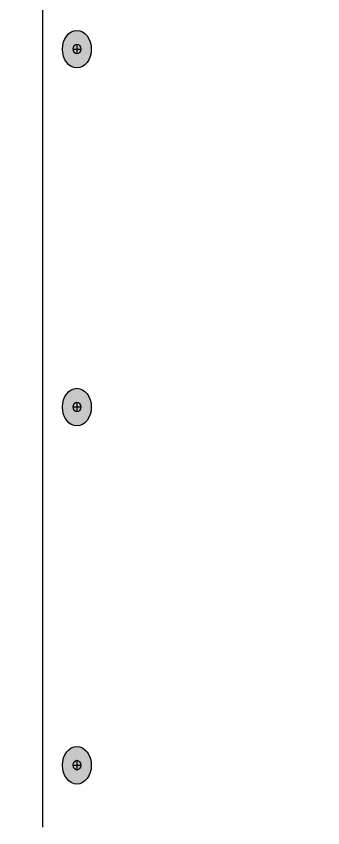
# Model space of a CAD drawing. Header units: inches. Extents: x -20.7 to 76.3, y -55.2 to 19.1.
# Drawn here: x -5.39 to -4.307, y -31.288 to -28.421 of the extents above; entities that cross this region are included whole.
import ezdxf

# ---------------------------------------------------------------- set-up
doc = ezdxf.new("R2010")
doc.units = ezdxf.units.IN
doc.header["$MEASUREMENT"] = 0
doc.layers.add('G-ANNO-TTLB', color=7, linetype='Continuous', lineweight=0)
doc.layers.add('TYVEK', color=7, linetype='Continuous', lineweight=0)

msp = doc.modelspace()

# ---------------------------------------------------------------- hatches: boundary and pattern name
at = {"layer": 'G-ANNO-TTLB', "true_color": 0xff00ff, "transparency": 33554687}
h = msp.add_hatch(color=6, dxfattribs=at)
edge = h.paths.add_edge_path()
edge.add_spline(control_points=[(20.0382, -55.2136), (20.0382, -55.2136), (-20.6495, -55.2136), (-20.6495, -55.2136), (-20.6495, -55.2136), (-20.6495, -21.0886), (-20.6495, -21.0886), (-20.6495, -21.0886), (20.0382, -21.0886), (20.0382, -21.0886), (20.0382, -21.0886), (20.0382, -55.2136), (20.0382, -55.2136)], knot_values=[0, 0, 0, 0, 1, 1, 1, 2, 2, 2, 3, 3, 3, 4, 4, 4, 4], degree=3, periodic=0)
edge = h.paths.add_edge_path()
edge.add_spline(control_points=[(-20.5245, -21.2136), (-20.5245, -21.2136), (-20.5245, -55.0886), (-20.5245, -55.0886), (-20.5245, -55.0886), (19.9132, -55.0886), (19.9132, -55.0886), (19.9132, -55.0886), (19.9132, -21.2136), (19.9132, -21.2136), (19.9132, -21.2136), (-20.5245, -21.2136), (-20.5245, -21.2136)], knot_values=[0, 0, 0, 0, 1, 1, 1, 2, 2, 2, 3, 3, 3, 4, 4, 4, 4], degree=3, periodic=0)
edge.add_line((-20.5245, -21.2136), (-20.5245, -21.2136))
at = {"layer": 'TYVEK', "true_color": 0x003b71, "transparency": 33554687}
h = msp.add_hatch(color=156, dxfattribs=at)
h.dxf.hatch_style = 2
edge = h.paths.add_edge_path()
edge.add_ellipse((-5.1758, -28.5375), major_axis=(0, 0.0664), ratio=0.766948, start_angle=0, end_angle=360)
h = msp.add_hatch(color=156, dxfattribs=at)
h.dxf.hatch_style = 2
edge = h.paths.add_edge_path()
edge.add_ellipse((-5.1758, -29.802), major_axis=(0, 0.0664), ratio=0.766948, start_angle=0, end_angle=360)
h = msp.add_hatch(color=156, dxfattribs=at)
h.dxf.hatch_style = 2
edge = h.paths.add_edge_path()
edge.add_ellipse((-5.1758, -31.0674), major_axis=(0, 0.0664), ratio=0.766948, start_angle=0, end_angle=360)

# ---------------------------------------------------------------- linework, layer by layer
at = {"layer": 'G-ANNO-TTLB'}
for points in [[(20.0382, -55.2136), (20.0382, -55.2136), (-20.6495, -55.2136), (-20.6495, -55.2136), (-20.6495, -55.2136), (-20.6495, -21.0886), (-20.6495, -21.0886), (-20.6495, -21.0886), (20.0382, -21.0886), (20.0382, -21.0886), (20.0382, -21.0886), (20.0382, -55.2136), (20.0382, -55.2136)], [(-20.5245, -21.2136), (-20.5245, -21.2136), (-20.5245, -55.0886), (-20.5245, -55.0886), (-20.5245, -55.0886), (19.9132, -55.0886), (19.9132, -55.0886), (19.9132, -55.0886), (19.9132, -21.2136), (19.9132, -21.2136), (19.9132, -21.2136), (-20.5245, -21.2136), (-20.5245, -21.2136)]]:
    msp.add_open_spline(points, degree=3, knots=[0, 0, 0, 0, 1, 1, 1, 2, 2, 2, 3, 3, 3, 4, 4, 4, 4], dxfattribs=at)
at = {"layer": 'TYVEK', "color": 18, "lineweight": 25, "true_color": 0x000000}
msp.add_line((-5.298, -25.4195), (-5.298, -31.2857), dxfattribs=at)
at = {"layer": 'TYVEK', "color": 252, "lineweight": 25, "true_color": 0x848484}
for p, q in [((-5.1758, -28.5199), (-5.1758, -28.5542)), ((-5.1893, -28.537), (-5.1623, -28.537)), ((-5.1758, -29.7845), (-5.1758, -29.8188)), ((-5.1893, -29.8016), (-5.1623, -29.8016)), ((-5.1758, -31.0499), (-5.1758, -31.0841)), ((-5.1893, -31.067), (-5.1623, -31.067))]:
    msp.add_line(p, q, dxfattribs=at)
at = {"layer": 'TYVEK', "color": 18, "lineweight": 25, "true_color": 0x000000}
for centre in [(-5.1758, -28.5375), (-5.1758, -29.802), (-5.1758, -31.0674)]:
    msp.add_ellipse(centre, major_axis=(0, 0.0664), ratio=0.766948, dxfattribs=at)
at = {"layer": 'TYVEK', "color": 252, "lineweight": 25, "true_color": 0x848484}
for centre in [(-5.1758, -28.537), (-5.1758, -29.8016), (-5.1758, -31.067)]:
    msp.add_ellipse(centre, major_axis=(0, 0.0171), ratio=0.788846, dxfattribs=at)

doc.saveas('drawing.dxf')
